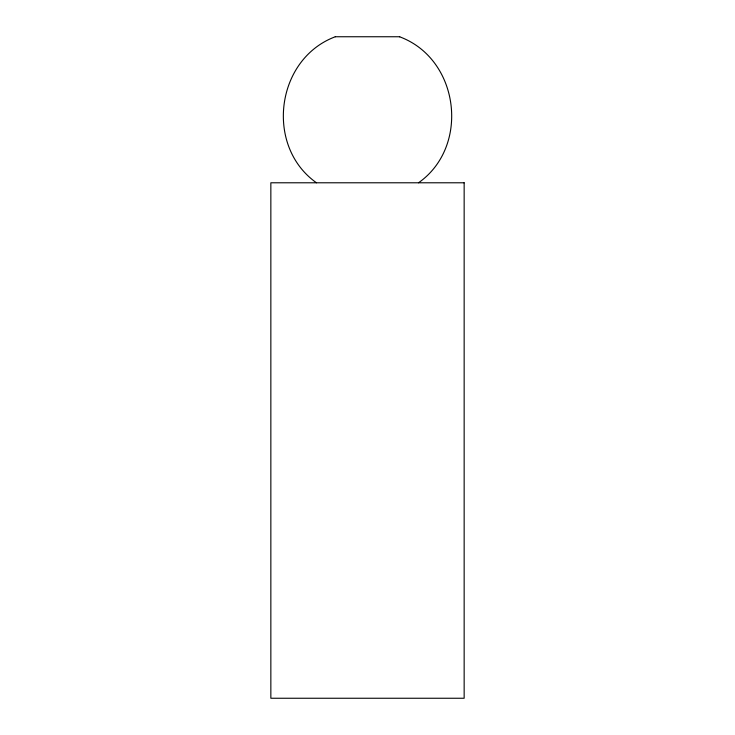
<?xml version="1.0" encoding="UTF-8"?>
<svg xmlns="http://www.w3.org/2000/svg" width="735" height="735" viewBox="0 0 735 735"><rect width="100%" height="100%" fill="white"/><g stroke="black" fill="none" stroke-linecap="round" stroke-linejoin="round"><path stroke-width="1.1" d="M418.518 182.785C470.446 146.283 459.366 58.763 399.509 36.75M335.307 36.75C275.671 59.048 264.655 146.237 316.482 182.785M335.279 36.75L399.711 36.75M464.152 182.785L270.848 182.785L270.848 698.25L464.152 698.25L464.152 182.785"/></g></svg>
